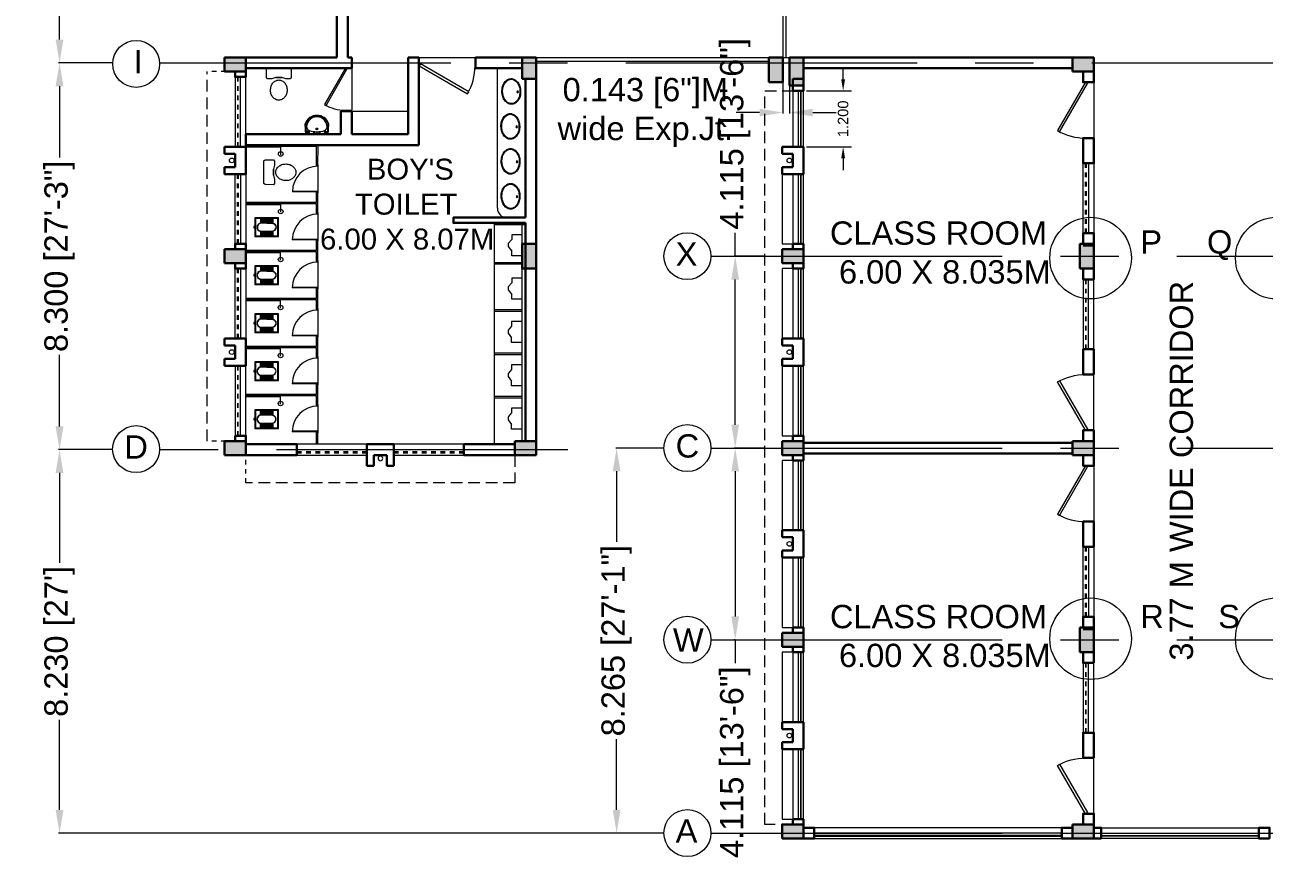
# Model space of a CAD drawing. Header units: millimetres. Extents: x 1898 to 3725, y 783 to 1532.
# Drawn here: x 3289.05 to 3315.64, y 1002.7 to 1020.56 of the extents above; entities that cross this region are included whole.
import ezdxf

# ---------------------------------------------------------------- set-up
doc = ezdxf.new("R2010")
doc.units = ezdxf.units.MM
for name, pattern in [('CENTER', [2, 1.25, -0.25, 0.25, -0.25]), ('CENTER2', [1.125, 0.75, -0.125, 0.125, -0.125]), ('DASHED', [0.75, 0.5, -0.25]), ('DASHED2', [0.375, 0.25, -0.125])]:
    doc.linetypes.add(name, pattern=pattern)
doc.layers.get('0').update_dxf_attribs({"lineweight": 20})
doc.layers.get('Defpoints').update_dxf_attribs({"lineweight": 15})
for name, color, linetype, lineweight in [('CLL LEV.', 15, 'Continuous', 18), ('COL HATCH', 253, 'Continuous', 13), ('Column', 251, 'Continuous', 30), ('CUBICAL TOILET', 5, 'Continuous', 15), ('DIM', 6, 'Continuous', 18), ('Door', 54, 'Continuous', 18), ('expension joint', 248, 'Continuous', 18), ('Fixture', 44, 'Continuous', 13), ('Furniture', 13, 'Continuous', 13), ('GRID', 134, 'CENTER', 18), ('GRID TEXT', 134, 'Continuous', 15), ('PROJ.', 30, 'DASHED2', 15), ('Railing', 23, 'Continuous', 13), ('TEXT', 7, 'Continuous', 15), ('Ventilator', 4, 'DASHED', 18), ('Wall', 7, 'Continuous', 30), ('Window', 150, 'Continuous', 15), ('Window-Wall', 7, 'Continuous', 18)]:
    doc.layers.add(name, color=color, linetype=linetype, lineweight=lineweight)
doc.styles.add('DIM', font='arial.ttf', dxfattribs={"height": 0.5})
doc.styles.add('L120', font='arial.ttf', dxfattribs={"height": 0.6})
doc.styles.add('Tabrej', font='arial.ttf')
doc.dimstyles.new('DIM', dxfattribs={"dimtxt": 0.5, "dimasz": 0.5, "dimexe": 0.02, "dimexo": 0, "dimgap": 0.1, "dimtad": 0, "dimdec": 3, "dimzin": 0, "dimdsep": 46, "dimtxsty": 'DIM', "dimcen": 0, "dimclrd": 251, "dimclre": 256, "dimclrt": 7, "dimadec": 0, "dimazin": 0, "dimtfac": 1, "dimtdec": 3, "dimtofl": 0, "dimtmove": 0, "dimatfit": 3, "dimfxl": 0, "dimtolj": 1, "dimtzin": 0, "dimlwd": -1, "dimlwe": -1, "dimarcsym": 0})
doc.dimstyles.new('DIMEN', dxfattribs={"dimtxt": 0.3, "dimasz": 0.25, "dimexe": 0.18, "dimexo": 0.0625, "dimgap": 0.09, "dimtad": 0, "dimdec": 3, "dimzin": 0, "dimdsep": 46, "dimtxsty": 'Tabrej', "dimcen": 0, "dimclrd": 256, "dimclre": 256, "dimclrt": 7, "dimadec": 0, "dimazin": 0, "dimtfac": 1, "dimtdec": 3, "dimtofl": 0, "dimtmove": 0, "dimatfit": 1, "dimfxl": 0, "dimtolj": 1, "dimtzin": 0, "dimlwd": -1, "dimlwe": -1, "dimarcsym": 0})

# ---------------------------------------------------------------- blocks, each defined once
blk = doc.blocks.new('VENTILATOR')
at = {"layer": 'Ventilator', "ltscale": 0.02}
for p, q in [((-0.18, -1.5), (-0.18, 0)), ((-0.165, 0), (-0.165, -1.5))]:
    blk.add_line(p, q, dxfattribs=at)
at = {"layer": 'Window-Wall'}
for p, q in [((-0.23, 0), (0, 0)), ((-0.23, -1.5), (-0.23, 0)), ((-0.115, 0), (-0.115, -1.5)), ((0, 0), (0, -1.5)), ((-0.23, -1.5), (0, -1.5))]:
    blk.add_line(p, q, dxfattribs=at)
blk = doc.blocks.new('C3')
at = {"layer": 'COL HATCH'}
h = blk.add_hatch(color=256, dxfattribs=at)
h.dxf.hatch_style = 1
h.paths.add_polyline_path([(0.3, 0), (0, 0), (0, -0.53), (0.3, -0.53)])
at = {"layer": 'Column'}
for p, q in [((0, 0), (0, -0.53)), ((0.3, 0), (0, 0)), ((0.3, -0.53), (0.3, 0)), ((0, -0.53), (0.3, -0.53))]:
    blk.add_line(p, q, dxfattribs=at)
blk = doc.blocks.new('CU')
at = {"layer": 'COL HATCH', "linetype": 'CENTER2'}
h = blk.add_hatch(color=256, dxfattribs=at)
h.dxf.hatch_style = 1
h.paths.add_polyline_path([(0, 0.035), (0, -0.265), (0.46, -0.265), (0.46, 0.035)])
at = {"layer": 'Column', "linetype": 'CENTER2'}
blk.add_lwpolyline([(0, 0.035), (0, -0.265), (0.46, -0.265), (0.46, 0.035), (0, 0.035)], dxfattribs=at)
blk = doc.blocks.new('SHAFT')
at = {"layer": 'Fixture'}
blk.add_circle((0.327, -0.302), 0.05, dxfattribs=at)
at = {"layer": 'Wall'}
for p, q in [((0.035, 0), (0.62, 0)), ((0.035, 0), (0.035, -0.46)), ((0.185, -0.46), (0.185, -0.23)), ((0.185, -0.23), (0.47, -0.23)), ((0.47, -0.46), (0.47, -0.23)), ((0.62, 0), (0.62, -0.46)), ((0.035, -0.46), (0.185, -0.46)), ((0.62, -0.46), (0.47, -0.46))]:
    blk.add_line(p, q, dxfattribs=at)
blk = doc.blocks.new('WINDOW 1')
at = {"layer": 'CLL LEV.'}
for p, q in [((-0.23, 0), (-0.46, 0)), ((-0.46, 0), (-0.46, -1.5)), ((-0.46, -1.5), (-0.23, -1.5))]:
    blk.add_line(p, q, dxfattribs=at)
at = {"layer": 'Window'}
for p, q in [((-0.065, 0), (-0.065, -1.5)), ((-0.05, -1.5), (-0.05, 0))]:
    blk.add_line(p, q, dxfattribs=at)
at = {"layer": 'Window-Wall'}
for p, q in [((0, 0), (-0.23, 0)), ((-0.23, 0), (-0.23, -1.5)), ((-0.115, 0), (-0.115, -1.5)), ((0, -1.5), (0, 0)), ((-0.23, -1.5), (0, -1.5))]:
    blk.add_line(p, q, dxfattribs=at)
blk = doc.blocks.new('*U18')
for p, q in [((0, 0), (0, 6)), ((40, 0), (40, 6))]:
    blk.add_line(p, q)
blk.add_lwpolyline([(0, 0), (34.64, -20), (35.52, -18.48), (0.88, 1.52)], close=True)
blk.add_arc((0, 0), 40, 330, 360)
blk = doc.blocks.new('Door')
at = {"layer": 'Door'}
blk.add_line((0, 0.18), (1.199, 0.18), dxfattribs=at)
at = {"layer": 'Door', "xscale": 0.0299845412869386, "yscale": 0.0299845412869386, "zscale": 0.0299845412869386}
blk.add_blockref('*U18', (0, 0), dxfattribs=at)
blk = doc.blocks.new('Urinal 1')
for p, q in [((0, 9), (9, 9)), ((0, 9), (0, -9)), ((9, 9), (9, 5)), ((12, 1), (9, 5)), ((12, -1.5), (12, 1)), ((0, -9), (9, -9)), ((9, -5), (12, -1.5)), ((9, -9), (9, -5))]:
    blk.add_line(p, q)
blk = doc.blocks.new('RH 1200')
for p, q in [((21, 0), (21, 43.3)), ((21.7, 0), (21.7, 43.3)), ((-21.7, 0), (21.7, 0)), ((21.7, 0), (21, 0))]:
    blk.add_line(p, q)
at = {"extrusion": (0, 0, -1)}
blk.add_ellipse((21.7, 0), major_axis=(-30.6, 30.6), ratio=1, start_param=5.497787, end_param=7.068583, dxfattribs=at)
blk = doc.blocks.new('GHH')
at = {"layer": 'Door', "ltscale": 20}
blk.add_line((3289.697, -299.103), (3289.697, -299.853), dxfattribs=at)
at = {"layer": 'Door', "ltscale": 20, "xscale": 0.015874999996413, "yscale": 0.015874999996413, "zscale": 0.015874999996413, "rotation": 270}
blk.add_blockref('RH 1200', (3289.697, -299.479), dxfattribs=at)
blk = doc.blocks.new('RSA CL6')
for p, q in [((5.5, 3.5), (5.5, 7.3)), ((5.9, 3.5), (5.9, 7.3)), ((6.3, 3.5), (6.3, 7.3)), ((6.7, 3.4), (6.7, 7.3)), ((7.1, 3.4), (7.1, 7.3)), ((7.5, 3.4), (7.5, 7.3)), ((7.9, 3.4), (7.9, 7.3)), ((8.3, 3.4), (8.3, 7.3)), ((8.7, 3.4), (8.7, 7.3)), ((9.1, 3.4), (9.1, 7.3)), ((9.4, 3.4), (9.4, 7.3)), ((9.8, 3.4), (9.8, 7.3)), ((10.2, 3.4), (10.2, 7.3)), ((10.6, 3.4), (10.6, 7.3)), ((11, 3.3), (11, 7.3)), ((11.4, 3.3), (11.4, 7.3)), ((11.8, 3.3), (11.8, 7.3)), ((12.2, 3.3), (12.2, 7.3)), ((12.6, 3.3), (12.6, 7.3)), ((13, 3.3), (13, 7.3)), ((13.4, 3.3), (13.4, 7.3)), ((13.8, 3.3), (13.8, 7.3)), ((14.2, 3.3), (14.2, 7.3)), ((14.6, 3.3), (14.6, 7.3)), ((15, 3.2), (15, 7.3)), ((15.4, 3.2), (15.4, 7.3)), ((15.7, 3.2), (15.7, 7.3)), ((16.1, 3.2), (16.1, 7.3)), ((16.1, 7.3), (16.1, 3.2)), ((5.5, -7.3), (5.5, -3.5)), ((5.9, -7.3), (5.9, -3.5)), ((6.3, -7.3), (6.3, -3.4)), ((6.7, -7.3), (6.7, -3.4)), ((7.1, -7.3), (7.1, -3.4)), ((7.5, -7.3), (7.5, -3.4)), ((7.9, -7.3), (7.9, -3.4)), ((8.3, -7.3), (8.3, -3.4)), ((8.7, -7.3), (8.7, -3.4)), ((9.1, -7.3), (9.1, -3.4)), ((9.4, -7.3), (9.4, -3.4)), ((9.8, -7.3), (9.8, -3.3)), ((10.2, -7.3), (10.2, -3.3)), ((10.6, -7.3), (10.6, -3.3)), ((11, -7.3), (11, -3.3)), ((11.4, -7.3), (11.4, -3.3)), ((11.8, -7.3), (11.8, -3.3)), ((12.2, -7.3), (12.2, -3.3)), ((12.6, -7.3), (12.6, -3.3)), ((13, -7.3), (13, -3.3)), ((13.4, -7.3), (13.4, -3.2)), ((13.8, -7.3), (13.8, -3.2)), ((14.2, -7.3), (14.2, -3.2)), ((14.6, -7.3), (14.6, -3.2)), ((15, -7.3), (15, -3.2)), ((15.4, -7.3), (15.4, -3.2)), ((15.7, -7.3), (15.7, -3.2)), ((16.1, -3.2), (16.1, -7.3)), ((16.1, -7.3), (16.1, -3.2))]:
    blk.add_line(p, q)
blk.add_lwpolyline([(0.8, -0.6), (0, -0.6), (0, 0.6), (0.8, 0.6)])
for points in [[(0.8, 7.9), (20.9, 7.9), (20.9, -7.9), (0.8, -7.9)], [(1.4, 7.3), (20.3, 7.3), (20.3, -7.3), (1.4, -7.3)]]:
    blk.add_lwpolyline(points, close=True)
for points in [[(5.5, 3.5), (16.1, 3.2, -0.899983), (16.1, -3.2), (5.5, -3.5, -0.799392)], [(5.5, 3.3), (16.1, 3, -0.897689), (16.1, -3), (5.6, -3.3, -0.793494), (5.5, 3.3)]]:
    blk.add_lwpolyline(points, format="xyb", close=True)
blk = doc.blocks.new('ENGLISH SHEET')
at = {"layer": 'Fixture'}
for p, q in [((4663.798, 251.204), (4663.773, 251.179)), ((4663.773, 251.179), (4663.773, 250.696)), ((4663.976, 251.204), (4663.798, 251.204)), ((4664.002, 251.179), (4663.976, 251.204)), ((4663.976, 251.001), (4664.002, 251.09)), ((4664.002, 251.09), (4664.002, 251.179)), ((4663.976, 250.874), (4663.976, 251.001)), ((4663.976, 251.001), (4663.976, 250.874)), ((4664.002, 250.785), (4663.976, 250.874)), ((4664.002, 250.696), (4664.002, 250.785)), ((4663.773, 250.696), (4663.798, 250.67)), ((4663.798, 250.67), (4663.976, 250.67)), ((4663.976, 250.67), (4664.002, 250.696))]:
    blk.add_line(p, q, dxfattribs=at)
blk.add_lwpolyline([(4664.459, 250.937, 0.117036), (4664.443, 251.003, 0.104338), (4664.396, 251.063, 0.09029), (4664.321, 251.105, 0.09898), (4664.243, 251.115, 0.08237), (4664.159, 251.101, 0.09029), (4664.09, 251.063, 0.104338), (4664.043, 251.003, 0.117036), (4664.027, 250.937, 0.117036), (4664.043, 250.871, 0.104338), (4664.09, 250.811, 0.09029), (4664.159, 250.773, 0.08237), (4664.243, 250.759, 0.08237), (4664.327, 250.773, 0.09029), (4664.396, 250.811, 0.104338), (4664.443, 250.871, 0.117036)], format="xyb", close=True, dxfattribs=at)
blk = doc.blocks.new('RSA BASIN 2')
for points in [[(10.7, -8.1, 0.12976), (10, -5.2, 0.106426), (7.6, -2.5, 0.084431), (4.3, -0.7, 0.073534), (0, 0, 0.073534), (-4.3, -0.5, 0.084431), (-7.7, -2.2, 0.106426), (-10.2, -4.8, 0.12976), (-11, -7.7, 0.12976), (-10.3, -10.6, 0.106426), (-7.9, -13.3, 0.084431), (-4.6, -15.1, 0.073534), (-0.3, -15.8, 0.073534), (4, -15.3, 0.084431), (7.4, -13.6, 0.106426), (9.9, -11, 0.12976)], [(10.1, -7.9, 0.119977), (9.4, -5.5, 0.106426), (7.3, -2.9, 0.084431), (4.1, -1.3, 0.073534), (0, -0.6, 0.073534), (-4.1, -1.1, 0.084431), (-7.4, -2.6, 0.106426), (-9.7, -5.1, 0.12976), (-10.4, -7.7, 0.009633), (-10.4, -7.9, 0.119977), (-9.8, -10.3, 0.106426), (-7.6, -12.9, 0.084431), (-4.4, -14.5, 0.073534), (-0.3, -15.2, 0.073534), (3.8, -14.7, 0.084431), (7.1, -13.2, 0.106426), (9.3, -10.7, 0.12976), (10.1, -8.1, 0.009633)]]:
    blk.add_lwpolyline(points, format="xyb", close=True)
for radius in [0.7, 0.479]:
    blk.add_circle((-0.5, -2.5), radius)
blk = doc.blocks.new('RSA BASIN 9')
for points in [[(-0.1, -16.2, 0.340881), (10, -9, 0.074195), (10.1, -8.9), (9.5, 0), (-9.5, 0), (-10, -8.8, 0.082611), (-10, -9.2, 0.330812), (-0.1, -16.2)], [(0, -15, 0.391482), (8.9, -6.7, 0.252869), (6.5, -3.5, 0.087242), (0, -2.5, 0.079484), (-6.5, -3.5, 0.2542), (-8.8, -6.7, 0.39026), (0, -15)], [(-8.6, -2, -0.907437), (-8.4, -1.8), (-7.5, -2.6, -0.907437), (-7.6, -2.7)], [(-8.2, -1.6, -0.907437), (-8.1, -1.5), (-7.1, -2.3, -0.907437), (-7.3, -2.4)], [(-7.8, -1.3, -0.907437), (-7.7, -1.2), (-6.8, -1.9, -0.907437), (-6.9, -2.1)], [(7.8, -1.3, 0.907437), (7.7, -1.2), (6.8, -1.9, 0.907437), (6.9, -2.1)], [(8.2, -1.6, 0.907437), (8.1, -1.5), (7.1, -2.3, 0.907437), (7.3, -2.4)], [(8.6, -2, 0.907437), (8.4, -1.8), (7.5, -2.6, 0.907437), (7.6, -2.7)]]:
    blk.add_lwpolyline(points, format="xyb", close=True)
for points in [[(-5.9, -3.3), (-6.2, -3, -0.183787), (-6.2, -2.7, 0.126662), (-6.2, -2.4), (-6.6, -1.4, 0.35453), (-7.1, -1), (-8.7, -1, 0.414214), (-9.1, -1.4), (-9.6, -9.1, 0.329849), (-0.1, -15.8, 0.338736), (9.6, -8.9, 0.075632), (9.7, -8.8), (9.1, -1.4, 0.414214), (8.7, -1), (7.1, -1, 0.35453), (6.6, -1.4), (6.2, -2.4, 0.126662), (6.2, -2.7, -0.183787), (6.2, -3), (5.9, -3.3)], [(-6.2, -3.4), (-6.2, -3.3, 0.220542), (-6.5, -3.1), (-8.7, -2.8, -0.361119), (-9.2, -2.3)], [(6.2, -3.4), (6.2, -3.3, -0.220542), (6.5, -3.1), (8.7, -2.8, 0.358803), (9.2, -2.3, 0.358803)]]:
    blk.add_lwpolyline(points, format="xyb")
for centre, radius in [((-2.3, -1.6), 0.399), ((0, -4.8), 0.771), ((0, -4.8), 0.602), ((0, -1.2), 0.399), ((2.3, -1.5), 0.399)]:
    blk.add_circle(centre, radius)
blk = doc.blocks.new('*D462')
at = {"layer": 'Defpoints', "color": 0, "lineweight": 15, "transparency": 16777216}
for p in [(-33.644, 20.437), (-33.501, 20.243), (-33.501, 19.663)]:
    blk.add_point(p, dxfattribs=at)
at = {"layer": 'DIM', "transparency": 16777216}
for p, q in [((-33.644, 20.437), (-33.644, 19.643)), ((-33.501, 20.243), (-33.501, 19.643))]:
    blk.add_line(p, q, dxfattribs=at)
at = {"layer": 'DIM', "color": 1, "transparency": 16777216}
for p, q in [((-34.144, 19.663), (-34.644, 19.663)), ((-33.001, 19.663), (-32.501, 19.663))]:
    blk.add_line(p, q, dxfattribs=at)
at = {"layer": 'DIM', "color": 1, "lineweight": 15, "transparency": 16777216}
for points in [[(-34.144, 19.746), (-34.144, 19.58), (-33.644, 19.663)], [(-33.001, 19.746), (-33.001, 19.58), (-33.501, 19.663)]]:
    blk.add_solid(points, dxfattribs=at)
at = {"layer": 'DIM', "color": 7, "transparency": 16777216, "insert": (-36.595, 19.663), "char_height": 0.5, "attachment_point": 5, "style": 'DIM'}
blk.add_mtext('\\A1;0.143 [6"]M \\Pwide Exp.Jt.', dxfattribs=at)
blk = doc.blocks.new('*D463')
at = {"layer": 'Defpoints', "color": 0, "lineweight": 15, "transparency": 16777216}
for p in [(-33.201, 20.128), (-32.351, 20.128), (-33.201, 18.928)]:
    blk.add_point(p, dxfattribs=at)
at = {"layer": 'DIM', "transparency": 16777216}
for p, q in [((-32.351, 20.378), (-32.351, 20.628)), ((-33.139, 20.128), (-32.171, 20.128)), ((-33.139, 18.928), (-32.171, 18.928)), ((-32.351, 18.678), (-32.351, 18.428))]:
    blk.add_line(p, q, dxfattribs=at)
at = {"layer": 'DIM', "lineweight": 15, "transparency": 16777216}
for points in [[(-32.392, 20.378), (-32.309, 20.378), (-32.351, 20.128)], [(-32.392, 18.678), (-32.309, 18.678), (-32.351, 18.928)]]:
    blk.add_solid(points, dxfattribs=at)
at = {"layer": 'DIM', "color": 7, "transparency": 16777216, "insert": (-32.351, 19.528), "char_height": 0.3, "attachment_point": 5, "rotation": 90, "style": 'Tabrej'}
blk.add_mtext('\\A1;{\\H0.75x;1.200}', dxfattribs=at)
blk = doc.blocks.new('C2')
at = {"layer": 'COL HATCH'}
h = blk.add_hatch(color=256, dxfattribs=at)
h.dxf.hatch_style = 1
h.paths.add_polyline_path([(0.3, 0), (0, 0), (0, -0.6), (0.3, -0.6)])
at = {"layer": 'Column'}
for p, q in [((0, 0), (0, -0.6)), ((0.3, 0), (0, 0)), ((0.3, -0.6), (0.3, 0)), ((0, -0.6), (0.3, -0.6))]:
    blk.add_line(p, q, dxfattribs=at)
blk = doc.blocks.new('*D158')
at = {"layer": 'Defpoints', "color": 0, "lineweight": 15, "transparency": 16777216}
for p in [(3304.287, 1015.597), (3304.922, 1015.597), (3304.922, 1011.482)]:
    blk.add_point(p, dxfattribs=at)
at = {"layer": 'DIM', "color": 251, "transparency": 16777216}
for p, q in [((3304.287, 1015.597), (3304.287, 1016.097)), ((3304.287, 1011.982), (3304.287, 1015.097))]:
    blk.add_line(p, q, dxfattribs=at)
at = {"layer": 'DIM', "transparency": 16777216}
for p, q in [((3304.922, 1015.597), (3304.267, 1015.597)), ((3304.922, 1011.482), (3304.267, 1011.482))]:
    blk.add_line(p, q, dxfattribs=at)
at = {"layer": 'DIM', "color": 251, "lineweight": 15, "transparency": 16777216}
for points in [[(3304.204, 1015.097), (3304.37, 1015.097), (3304.287, 1015.597)], [(3304.204, 1011.982), (3304.37, 1011.982), (3304.287, 1011.482)]]:
    blk.add_solid(points, dxfattribs=at)
at = {"layer": 'DIM', "color": 7, "transparency": 16777216, "insert": (3304.287, 1018.224), "char_height": 0.5, "attachment_point": 5, "rotation": 90, "style": 'DIM'}
blk.add_mtext('\\A1;4.115 [13\'-6"]', dxfattribs=at)
blk = doc.blocks.new('*D159')
at = {"layer": 'Defpoints', "color": 0, "lineweight": 15, "transparency": 16777216}
for p in [(3304.287, 1011.482), (3304.287, 1007.367), (3304.287, 1007.367)]:
    blk.add_point(p, dxfattribs=at)
at = {"layer": 'DIM', "transparency": 16777216}
for p, q in [((3304.287, 1011.482), (3304.267, 1011.482)), ((3304.287, 1007.367), (3304.267, 1007.367))]:
    blk.add_line(p, q, dxfattribs=at)
at = {"layer": 'DIM', "color": 251, "transparency": 16777216}
for p, q in [((3304.287, 1010.982), (3304.287, 1007.867)), ((3304.287, 1007.367), (3304.287, 1006.867))]:
    blk.add_line(p, q, dxfattribs=at)
at = {"layer": 'DIM', "color": 251, "lineweight": 15, "transparency": 16777216}
for points in [[(3304.204, 1010.982), (3304.37, 1010.982), (3304.287, 1011.482)], [(3304.204, 1007.867), (3304.37, 1007.867), (3304.287, 1007.367)]]:
    blk.add_solid(points, dxfattribs=at)
at = {"layer": 'DIM', "color": 7, "transparency": 16777216, "insert": (3304.287, 1004.739), "char_height": 0.5, "attachment_point": 5, "rotation": 90, "style": 'DIM'}
blk.add_mtext('\\A1;4.115 [13\'-6"]', dxfattribs=at)
blk = doc.blocks.new('*D164')
at = {"layer": 'Defpoints', "color": 0, "lineweight": 15, "transparency": 16777216}
for p in [(3301.743, 1011.482), (3302.758, 1011.482), (3302.758, 1003.217)]:
    blk.add_point(p, dxfattribs=at)
at = {"layer": 'DIM', "transparency": 16777216}
for p, q in [((3302.758, 1011.482), (3301.723, 1011.482)), ((3302.758, 1003.217), (3301.723, 1003.217))]:
    blk.add_line(p, q, dxfattribs=at)
at = {"layer": 'DIM', "color": 251, "transparency": 16777216}
for p, q in [((3301.743, 1010.982), (3301.743, 1009.467)), ((3301.743, 1003.717), (3301.743, 1005.231))]:
    blk.add_line(p, q, dxfattribs=at)
at = {"layer": 'DIM', "color": 251, "lineweight": 15, "transparency": 16777216}
for points in [[(3301.66, 1010.982), (3301.827, 1010.982), (3301.743, 1011.482)], [(3301.66, 1003.717), (3301.827, 1003.717), (3301.743, 1003.217)]]:
    blk.add_solid(points, dxfattribs=at)
at = {"layer": 'DIM', "color": 7, "transparency": 16777216, "insert": (3301.743, 1007.349), "char_height": 0.5, "attachment_point": 5, "rotation": 90, "style": 'DIM'}
blk.add_mtext('\\A1;8.265 [27\'-1"]', dxfattribs=at)
blk = doc.blocks.new('*D165')
at = {"layer": 'Defpoints', "color": 0, "lineweight": 15, "transparency": 16777216}
for p in [(3289.791, 1011.447), (3290.931, 1011.447), (3302.758, 1003.217)]:
    blk.add_point(p, dxfattribs=at)
at = {"layer": 'DIM', "transparency": 16777216}
for p, q in [((3290.931, 1011.447), (3289.771, 1011.447)), ((3302.758, 1003.217), (3289.771, 1003.217))]:
    blk.add_line(p, q, dxfattribs=at)
at = {"layer": 'DIM', "color": 251, "transparency": 16777216}
for p, q in [((3289.791, 1010.947), (3289.791, 1009.015)), ((3289.791, 1003.717), (3289.791, 1005.648))]:
    blk.add_line(p, q, dxfattribs=at)
at = {"layer": 'DIM', "color": 251, "lineweight": 15, "transparency": 16777216}
for points in [[(3289.707, 1010.947), (3289.874, 1010.947), (3289.791, 1011.447)], [(3289.707, 1003.717), (3289.874, 1003.717), (3289.791, 1003.217)]]:
    blk.add_solid(points, dxfattribs=at)
at = {"layer": 'DIM', "color": 7, "transparency": 16777216, "insert": (3289.791, 1007.332), "char_height": 0.5, "attachment_point": 5, "rotation": 90, "style": 'DIM'}
blk.add_mtext("\\A1;8.230 [27']", dxfattribs=at)
blk = doc.blocks.new('*D166')
at = {"layer": 'Defpoints', "color": 0, "lineweight": 15, "transparency": 16777216}
for p in [(3289.791, 1019.747), (3290.931, 1019.747), (3290.931, 1011.447)]:
    blk.add_point(p, dxfattribs=at)
at = {"layer": 'DIM', "transparency": 16777216}
for p, q in [((3290.931, 1019.747), (3289.771, 1019.747)), ((3290.931, 1011.447), (3289.771, 1011.447))]:
    blk.add_line(p, q, dxfattribs=at)
at = {"layer": 'DIM', "color": 251, "transparency": 16777216}
for p, q in [((3289.791, 1019.247), (3289.791, 1017.715)), ((3289.791, 1011.947), (3289.791, 1013.479))]:
    blk.add_line(p, q, dxfattribs=at)
at = {"layer": 'DIM', "color": 251, "lineweight": 15, "transparency": 16777216}
for points in [[(3289.707, 1019.247), (3289.874, 1019.247), (3289.791, 1019.747)], [(3289.707, 1011.947), (3289.874, 1011.947), (3289.791, 1011.447)]]:
    blk.add_solid(points, dxfattribs=at)
at = {"layer": 'DIM', "color": 7, "transparency": 16777216, "insert": (3289.791, 1015.597), "char_height": 0.5, "attachment_point": 5, "rotation": 90, "style": 'DIM'}
blk.add_mtext('\\A1;8.300 [27\'-3"]', dxfattribs=at)
blk = doc.blocks.new('*D167')
at = {"layer": 'Defpoints', "color": 0, "lineweight": 15, "transparency": 16777216}
for p in [(3289.791, 1023.327), (3290.931, 1023.327), (3290.931, 1019.747)]:
    blk.add_point(p, dxfattribs=at)
at = {"layer": 'DIM', "color": 251, "transparency": 16777216}
for p, q in [((3289.791, 1023.327), (3289.791, 1023.827)), ((3289.791, 1020.247), (3289.791, 1022.827))]:
    blk.add_line(p, q, dxfattribs=at)
at = {"layer": 'DIM', "transparency": 16777216}
for p, q in [((3290.931, 1023.327), (3289.771, 1023.327)), ((3290.931, 1019.747), (3289.771, 1019.747))]:
    blk.add_line(p, q, dxfattribs=at)
at = {"layer": 'DIM', "color": 251, "lineweight": 15, "transparency": 16777216}
for points in [[(3289.707, 1022.827), (3289.874, 1022.827), (3289.791, 1023.327)], [(3289.707, 1020.247), (3289.874, 1020.247), (3289.791, 1019.747)]]:
    blk.add_solid(points, dxfattribs=at)
at = {"layer": 'DIM', "color": 7, "transparency": 16777216, "insert": (3289.791, 1025.944), "char_height": 0.5, "attachment_point": 5, "rotation": 90, "style": 'DIM'}
blk.add_mtext('\\A1;3.580 [11\'-9"]', dxfattribs=at)
blk = doc.blocks.new('GROUND FLOOR')
at = {"layer": 'CUBICAL TOILET'}
for p, q in [((-43.6473, 18.9364), (-45.1648, 18.9374)), ((-43.6476, 18.5218), (-43.6473, 18.9364)), ((-43.6176, 18.5218), (-43.6173, 18.9664)), ((-43.6176, 18.5218), (-43.6476, 18.5218)), ((-43.6481, 17.7314), (-43.6479, 17.9521)), ((-43.6479, 17.9521), (-43.6179, 17.9521)), ((-43.6181, 17.7314), (-43.6179, 17.9521)), ((-43.6481, 17.7314), (-45.1681, 17.7324)), ((-43.6481, 17.7014), (-45.1681, 17.7024)), ((-43.6482, 17.4918), (-43.6481, 17.7014)), ((-43.6182, 17.4918), (-43.6181, 17.7314)), ((-43.6182, 17.4918), (-43.6482, 17.4918)), ((-43.6487, 16.7014), (-43.6486, 16.9221)), ((-43.6486, 16.9221), (-43.6186, 16.9221)), ((-43.6187, 16.7014), (-43.6186, 16.9221)), ((-43.6487, 16.7014), (-45.165, 16.7024)), ((-43.6488, 16.6714), (-45.165, 16.6724)), ((-43.6489, 16.4618), (-43.6488, 16.6714)), ((-43.6189, 16.4618), (-43.6187, 16.7014)), ((-43.6189, 16.4618), (-43.6489, 16.4618)), ((-43.6494, 15.6714), (-43.6493, 15.8921)), ((-43.6493, 15.8921), (-43.6193, 15.8921)), ((-43.6194, 15.6714), (-43.6193, 15.8921)), ((-43.6494, 15.6714), (-45.1694, 15.6724)), ((-43.6494, 15.6414), (-45.1694, 15.6424)), ((-43.6496, 15.4318), (-43.6494, 15.6414)), ((-43.6196, 15.4318), (-43.6496, 15.4318)), ((-43.6196, 15.4318), (-43.6194, 15.6714)), ((-43.6501, 14.6414), (-45.1701, 14.6424)), ((-43.6501, 14.6414), (-43.6499, 14.8621)), ((-43.6499, 14.8621), (-43.6199, 14.8621)), ((-43.6202, 14.4018), (-43.6201, 14.6414)), ((-43.6201, 14.6414), (-43.6199, 14.8621)), ((-43.6501, 14.6114), (-45.1701, 14.6124)), ((-43.6502, 14.4018), (-43.6501, 14.6114)), ((-43.6202, 14.4018), (-43.6502, 14.4018)), ((-43.6507, 13.6114), (-43.6506, 13.8321)), ((-43.6506, 13.8321), (-43.6206, 13.8321)), ((-43.6207, 13.6114), (-43.6206, 13.8321)), ((-43.6508, 13.5814), (-45.1708, 13.5824)), ((-43.6507, 13.6114), (-45.1707, 13.6124)), ((-43.6509, 13.3718), (-43.6508, 13.5814)), ((-43.6209, 13.3718), (-43.6207, 13.6114)), ((-43.6209, 13.3718), (-43.6509, 13.3718)), ((-43.6514, 12.5464), (-43.6513, 12.8021)), ((-43.6513, 12.8021), (-43.6213, 12.8021)), ((-43.6214, 12.5464), (-43.6213, 12.8021))]:
    blk.add_line(p, q, dxfattribs=at)
at = {"layer": 'expension joint'}
for p, q in [((-33.6439, 24.1935), (-33.6439, 20.8435)), ((-33.5814, 24.1935), (-33.5814, 20.8435)), ((-33.6439, 20.8435), (-33.5014, 20.8435))]:
    blk.add_line(p, q, dxfattribs=at)
at = {"layer": 'Fixture'}
for p, q in [((-39.7673, 17.6088), (-39.7673, 20.6135)), ((-39.8336, 12.5436), (-39.8336, 17.2936)), ((-39.8336, 17.2936), (-39.1648, 17.2936)), ((-39.5675, 17.4086), (-39.1648, 17.4086)), ((-39.834, 17.2636), (-39.1636, 17.2636)), ((-39.2336, 14.7736), (-39.2336, 17.2636)), ((-39.8339, 16.4435), (-39.2339, 16.4435)), ((-39.8339, 16.4135), (-39.2339, 16.4135)), ((-39.2336, 12.6136), (-39.2336, 16.3486)), ((-39.834, 15.4336), (-39.234, 15.4336)), ((-39.834, 15.4036), (-39.234, 15.4036)), ((-39.8343, 14.5036), (-39.2343, 14.5036)), ((-39.8343, 14.4736), (-39.2343, 14.4736)), ((-39.8347, 13.5736), (-39.2347, 13.5736)), ((-39.8347, 13.5436), (-39.2347, 13.5436))]:
    blk.add_line(p, q, dxfattribs=at)
at = {"layer": 'Fixture', "ltscale": 0.05}
for p, q in [((-45.1648, 18.925), (-44.4173, 18.9245)), ((-44.4174, 18.7587), (-44.4173, 18.9245)), ((-45.1681, 17.69), (-44.4181, 17.6895)), ((-44.4182, 17.5237), (-44.4181, 17.6895)), ((-45.165, 16.66), (-44.4188, 16.6595)), ((-44.4189, 16.4937), (-44.4188, 16.6595)), ((-45.1694, 15.63), (-44.4194, 15.6295)), ((-44.4195, 15.4637), (-44.4194, 15.6295)), ((-45.1701, 14.6), (-44.4201, 14.5995)), ((-44.4202, 14.4337), (-44.4201, 14.5995)), ((-45.1708, 13.57), (-44.4208, 13.5695)), ((-44.4209, 13.4037), (-44.4208, 13.5695))]:
    blk.add_line(p, q, dxfattribs=at)
for centre in [(-44.4174, 18.7745), (-44.4182, 17.5395), (-44.4189, 16.5095), (-44.4195, 15.4795), (-44.4202, 14.4495), (-44.4209, 13.4195)]:
    blk.add_circle(centre, 0.05, dxfattribs=at)
at = {"layer": 'Fixture'}
blk.add_arc((-39.5673, 17.6086), 0.2, 179.96287, 269.96287, dxfattribs=at)
at = {"layer": 'Furniture'}
blk.add_line((-42.8948, 19.6933), (-41.6809, 19.6933), dxfattribs=at)
at = {"layer": 'PROJ.'}
for p, q in [((-45.9948, 12.6135), (-45.9948, 20.5435)), ((-34.0314, 4.3835), (-34.0314, 20.1285)), ((-34.0314, 20.1285), (-33.4314, 20.1285)), ((-39.3948, 12.3135), (-39.3948, 11.7135)), ((-39.3948, 11.7135), (-45.1648, 11.7135)), ((-33.4314, 4.3835), (-34.0314, 4.3835))]:
    blk.add_line(p, q, dxfattribs=at)
at = {"layer": 'PROJ.', "ltscale": 0.05}
for p, q in [((-45.3948, 20.5435), (-45.9948, 20.5435)), ((-45.3948, 12.6135), (-45.9948, 12.6135)), ((-45.1648, 11.7135), (-45.1648, 12.3135))]:
    blk.add_line(p, q, dxfattribs=at)
at = {"layer": 'Railing'}
for p, q in [((-38.9348, 20.8435), (-33.9439, 20.8435)), ((-38.9348, 20.7635), (-33.9439, 20.7635))]:
    blk.add_line(p, q, dxfattribs=at)
at = {"layer": 'Wall'}
for p, q in [((-43.2106, 24.4234), (-43.2106, 20.8435)), ((-42.9806, 24.1934), (-42.9806, 20.8435)), ((-45.1648, 20.8435), (-43.2106, 20.8435)), ((-42.9806, 20.8435), (-42.8948, 20.8435)), ((-42.8948, 20.8435), (-42.8948, 20.6135)), ((-41.6809, 20.8435), (-41.6809, 20.6135)), ((-41.6809, 20.8435), (-41.4509, 20.8435)), ((-41.4509, 20.8435), (-41.4509, 18.9664)), ((-39.2348, 20.8435), (-40.241, 20.8435)), ((-40.241, 20.8435), (-40.241, 20.6135)), ((-39.2348, 20.6135), (-39.2348, 20.8435)), ((-27.4314, 20.8435), (-33.2014, 20.8435)), ((-45.1648, 20.6135), (-42.8948, 20.6135)), ((-41.6809, 20.6135), (-41.6809, 19.1964)), ((-40.241, 20.6135), (-39.2348, 20.6135)), ((-27.4314, 20.6135), (-33.2014, 20.6135)), ((-39.1648, 20.3835), (-39.1648, 17.4086)), ((-38.9348, 20.3835), (-38.9348, 12.6135)), ((-43.1248, 19.6933), (-43.1248, 19.1964)), ((-42.8948, 19.6933), (-43.1248, 19.6933)), ((-42.8948, 19.6933), (-42.8948, 19.1964)), ((-43.1248, 19.1964), (-45.1648, 19.1964)), ((-45.1648, 18.9664), (-45.1648, 19.1964)), ((-42.8948, 19.1964), (-41.6809, 19.1964)), ((-45.1648, 18.9664), (-41.4509, 18.9664)), ((-45.3948, 18.3435), (-45.1648, 18.3435)), ((-39.1648, 17.2936), (-39.1648, 12.6135)), ((-26.9714, 16.8085), (-27.2014, 16.8085)), ((-33.2014, 12.5785), (-27.4314, 12.5785)), ((-33.2014, 12.3485), (-27.4314, 12.3485)), ((-26.9714, 8.5785), (-27.2014, 8.5785))]:
    blk.add_line(p, q, dxfattribs=at)
at = {"layer": 'Wall', "linetype": 'CENTER2'}
for p, q in [((-43.4873, 20.8435), (-43.2573, 20.8435)), ((-42.8948, 20.8435), (-42.8948, 20.6135))]:
    blk.add_line(p, q, dxfattribs=at)
at = {"layer": 'Wall'}
for points in [[(-42.9806, 20.8435), (-42.9806, 21.0735)], [(-26.9714, 20.5435), (-27.2014, 20.5435), (-27.2014, 20.3135), (-26.9714, 20.3135), (-26.9714, 20.5435)], [(-33.4314, 20.3835), (-33.2014, 20.3835), (-33.2014, 20.1285), (-33.4314, 20.1285), (-33.4314, 20.3835)], [(-39.1648, 17.2936), (-40.7113, 17.2936), (-40.7113, 17.4086), (-39.1648, 17.4086)], [(-26.9714, 17.0735), (-27.2014, 17.0735), (-27.2014, 16.8435), (-26.9714, 16.8435), (-26.9714, 17.0735)], [(-45.3948, 16.8435), (-45.1648, 16.8435), (-45.1648, 16.7285), (-45.3948, 16.7285), (-45.3948, 16.8435)], [(-33.4314, 16.8435), (-33.2014, 16.8435), (-33.2014, 16.7285), (-33.4314, 16.7285), (-33.4314, 16.8435)], [(-45.3948, 16.3135), (-45.1648, 16.3135), (-45.1648, 16.4285), (-45.3948, 16.4285), (-45.3948, 16.3135)], [(-33.4314, 16.4285), (-33.2014, 16.4285), (-33.2014, 16.3135), (-33.4314, 16.3135), (-33.4314, 16.4285)], [(-26.9714, 16.0835), (-27.2014, 16.0835), (-27.2014, 16.3135), (-26.9714, 16.3135), (-26.9714, 16.0835)], [(-26.9714, 12.6135), (-27.2014, 12.6135), (-27.2014, 12.8435), (-26.9714, 12.8435), (-26.9714, 12.6135)], [(-45.3948, 12.7285), (-45.1648, 12.7285), (-45.1648, 12.6135), (-45.3948, 12.6135), (-45.3948, 12.7285)], [(-44.0723, 12.5435), (-44.0723, 12.3135), (-45.1648, 12.3135), (-45.1648, 12.5435), (-44.0723, 12.5435)], [(-39.3948, 12.5435), (-39.3948, 12.3135), (-40.4873, 12.3135), (-40.4873, 12.5435), (-39.3948, 12.5435)], [(-33.4314, 12.7285), (-33.2014, 12.7285), (-33.2014, 12.6135), (-33.4314, 12.6135), (-33.4314, 12.7285)], [(-33.4314, 12.7285), (-33.2014, 12.7285), (-33.2014, 12.6135), (-33.4314, 12.6135), (-33.4314, 12.7285)], [(-33.4314, 12.3135), (-33.2014, 12.3135), (-33.2014, 12.1985), (-33.4314, 12.1985), (-33.4314, 12.3135)], [(-26.9714, 12.3135), (-27.2014, 12.3135), (-27.2014, 12.0835), (-26.9714, 12.0835), (-26.9714, 12.3135)], [(-26.9714, 8.8435), (-27.2014, 8.8435), (-27.2014, 8.6135), (-26.9714, 8.6135), (-26.9714, 8.8435)], [(-33.4314, 8.6135), (-33.2014, 8.6135), (-33.2014, 8.4985), (-33.4314, 8.4985), (-33.4314, 8.6135)], [(-33.4314, 8.1985), (-33.2014, 8.1985), (-33.2014, 8.0835), (-33.4314, 8.0835), (-33.4314, 8.1985)], [(-26.9714, 7.8535), (-27.2014, 7.8535), (-27.2014, 8.0835), (-26.9714, 8.0835), (-26.9714, 7.8535)], [(-26.9714, 4.3835), (-27.2014, 4.3835), (-27.2014, 4.6135), (-26.9714, 4.6135), (-26.9714, 4.3835)], [(-33.4314, 4.4985), (-33.2014, 4.4985), (-33.2014, 4.3835), (-33.4314, 4.3835), (-33.4314, 4.4985)], [(-33.4314, 4.4985), (-33.2014, 4.4985), (-33.2014, 4.3835), (-33.4314, 4.3835), (-33.4314, 4.4985)], [(-33.2014, 4.0835), (-32.9714, 4.0835), (-32.9714, 4.3135), (-33.2014, 4.3135), (-33.2014, 4.0835)], [(-27.6614, 4.0835), (-27.4314, 4.0835), (-27.4314, 4.3135), (-27.6614, 4.3135), (-27.6614, 4.0835)], [(-26.8114, 4.0835), (-26.9714, 4.0835), (-26.9714, 4.3135), (-26.8114, 4.3135), (-26.8114, 4.0835)], [(-23.2014, 4.0835), (-23.4314, 4.0835), (-23.4314, 4.3135), (-23.2014, 4.3135), (-23.2014, 4.0835)]]:
    blk.add_lwpolyline(points, dxfattribs=at)
at = {"layer": 'Wall', "lineweight": 18}
blk.add_lwpolyline([(-42.9806, 20.8435), (-42.8948, 20.8435)], dxfattribs=at)
at = {"layer": 'Wall'}
for points in [[(-45.1648, 20.5435), (-45.3948, 20.5435), (-45.3948, 20.4285), (-45.1648, 20.4285)], [(-26.9712, 19.1141), (-27.2014, 19.1141), (-27.2014, 18.5735), (-26.9712, 18.5735)], [(-26.9712, 14.0428), (-27.2014, 14.0428), (-27.2014, 14.5835), (-26.9712, 14.5835)], [(-26.9712, 10.8841), (-27.2014, 10.8841), (-27.2014, 10.3435), (-26.9712, 10.3435)], [(-26.9712, 5.8128), (-27.2014, 5.8128), (-27.2014, 6.3535), (-26.9712, 6.3535)]]:
    blk.add_lwpolyline(points, close=True, dxfattribs=at)
at = {"layer": 'Window'}
for p, q in [((-33.2664, 20.1285), (-33.2664, 18.9285)), ((-33.2514, 18.9285), (-33.2514, 20.1285)), ((-27.6614, 4.1485), (-32.9714, 4.1485)), ((-32.9714, 4.1335), (-27.6614, 4.1335)), ((-26.8114, 4.1485), (-23.4314, 4.1485)), ((-23.4314, 4.1335), (-26.8114, 4.1335))]:
    blk.add_line(p, q, dxfattribs=at)
at = {"layer": 'Window-Wall'}
for p, q in [((-33.2014, 20.1285), (-33.4314, 20.1285)), ((-33.4314, 20.1285), (-33.4314, 18.9285)), ((-33.3164, 20.1285), (-33.3164, 18.9285)), ((-33.2014, 18.9285), (-33.2014, 20.1285)), ((-33.4314, 18.7785), (-33.4314, 18.7685)), ((-27.6614, 4.3135), (-32.9714, 4.3135)), ((-32.9714, 4.3135), (-32.9714, 4.0835)), ((-26.8114, 4.0835), (-26.8114, 4.3135)), ((-26.8114, 4.3135), (-23.4314, 4.3135)), ((-23.4314, 4.3135), (-23.4314, 4.0835)), ((-27.6614, 4.1985), (-32.9714, 4.1985)), ((-32.9714, 4.0835), (-27.6614, 4.0835)), ((-26.8114, 4.1985), (-23.4314, 4.1985)), ((-23.4314, 4.0835), (-26.8114, 4.0835))]:
    blk.add_line(p, q, dxfattribs=at)
at = {"layer": 'Column', "linetype": 'CENTER2', "xscale": -1}
for p in [(-45.1648, 20.8085), (-26.9714, 20.8085), (-45.1648, 16.6935), (-33.2014, 16.6935), (-45.1648, 12.5785), (-38.9348, 12.5785), (-33.2014, 12.5785), (-26.9714, 12.5785), (-33.2014, 8.4635), (-33.2014, 4.3485), (-26.9714, 4.3485)]:
    blk.add_blockref('CU', p, dxfattribs=at)
at = {"layer": 'Column', "linetype": 'CENTER2', "rotation": 270}
blk.add_blockref('CU', (-38.9698, 20.8435), dxfattribs=at)
blk.add_blockref('CU', (-38.9698, 20.8435), dxfattribs=at)
blk.add_blockref('CU', (-38.9698, 20.8435), dxfattribs=at)
blk.add_blockref('CU', (-38.9698, 20.8435), dxfattribs=at)
at = {"layer": 'Column', "color": 5}
for p in [(-33.9439, 20.8435), (-39.2348, 16.8435), (-27.2714, 16.8435), (-27.2714, 8.6135)]:
    blk.add_blockref('C3', p, dxfattribs=at)
at = {"layer": 'Column', "color": 5, "rotation": 180}
blk.add_blockref('C2', (-33.2014, 20.2435), dxfattribs=at)
at = {"layer": 'Door', "xscale": -0.8000000001374484, "yscale": 0.8000000001375156, "zscale": 0.8000000001375136, "rotation": 359.9642723067067}
for p in [(2588.2886, 256.1809), (2588.2879, 255.1509), (2588.2872, 254.1209), (2588.2866, 253.0909), (2588.2859, 252.0609), (2588.2852, 251.0309)]:
    blk.add_blockref('GHH', p, dxfattribs=at)
at = {"layer": 'Fixture', "extrusion": (0, 0, -1), "zscale": -1}
for p, rotation in [((-216.698, 4683.8278), 270.125546201552), ((4707.9896, 279.5384), 180.1255462015781)]:
    blk.add_blockref('ENGLISH SHEET', p, dxfattribs=dict(at, rotation=rotation))
at = {"layer": 'Fixture', "extrusion": (0, 0, -1)}
for name, p, xscale, yscale, zscale, rotation in [('RSA BASIN 2', (39.2699, 20.1197), 0.02539999999498832, 0.02539999999498832, -0.02539999999591329, 90), ('RSA BASIN 2', (39.2901, 19.3699), 0.02539999999498832, 0.02539999999498832, -0.02539999999591329, 90), ('RSA BASIN 2', (39.2847, 18.6196), 0.02539999999498832, 0.02539999999498832, -0.02539999999591329, 90), ('RSA BASIN 2', (39.2852, 17.8699), 0.02539999999498832, 0.02539999999498832, -0.02539999999591329, 90), ('RSA CL6', (44.9934, 17.2023), 0.02539999999589984, 0.02539999999589984, -0.02539999999589774, 180.0371262338589), ('RSA CL6', (44.9941, 16.1723), 0.02539999999589984, 0.02539999999589984, -0.02539999999589774, 180.0371262338589), ('RSA CL6', (44.9948, 15.1423), 0.02539999999589984, 0.02539999999589984, -0.02539999999589774, 180.0371262338589), ('RSA CL6', (44.9954, 14.1123), 0.02539999999589984, 0.02539999999589984, -0.02539999999589774, 180.0371262338589), ('RSA CL6', (44.9961, 13.0823), 0.02539999999589984, 0.02539999999589984, -0.02539999999589774, 180.0371262338589)]:
    blk.add_blockref(name, p, dxfattribs=dict(at, xscale=xscale, yscale=yscale, zscale=zscale, rotation=rotation))
at = {"layer": 'Fixture', "ltscale": 10000, "extrusion": (0, 0, -1), "xscale": -0.0254326166761463, "yscale": 0.02543261667597108, "zscale": -0.0254326166761463, "rotation": 180.0463963773223}
blk.add_blockref('RSA BASIN 9', (43.6415, 19.189), dxfattribs=at)
at = {"layer": 'Fixture', "xscale": 0.02539999999498832, "yscale": 0.02539999999498832, "zscale": 0.02539999999498832, "rotation": 180}
for p in [(-39.2336, 16.8136), (-39.2336, 15.8836), (-39.234, 14.9536), (-39.2343, 14.0236), (-39.2347, 13.0936)]:
    blk.add_blockref('Urinal 1', p, dxfattribs=at)
at = {"layer": 'Wall'}
for name, p in [('Door', (-41.4475, 20.6635)), ('VENTILATOR', (-26.9714, 18.5735)), ('VENTILATOR', (-45.1648, 18.3435)), ('WINDOW 1', (-33.2014, 18.3435)), ('VENTILATOR', (-45.1648, 16.3135)), ('WINDOW 1', (-33.2014, 16.3135)), ('WINDOW 1', (-33.2014, 14.2285)), ('WINDOW 1', (-33.2014, 12.1985)), ('WINDOW 1', (-33.2014, 10.1135)), ('VENTILATOR', (-26.9714, 10.3435)), ('WINDOW 1', (-33.2014, 8.0835)), ('WINDOW 1', (-33.2014, 5.9985))]:
    blk.add_blockref(name, p, dxfattribs=at)
at = {"layer": 'Wall', "linetype": 'CENTER2', "xscale": 0.7503866670704156, "yscale": 0.7503866670704156, "zscale": 0.7503866670704156, "rotation": 270}
blk.add_blockref('Door', (-43.0298, 20.6135), dxfattribs=at)
at = {"layer": 'Wall', "xscale": -1}
for name, p, rotation in [('VENTILATOR', (-45.1648, 18.9285), 180), ('VENTILATOR', (-26.9714, 14.5835), 180), ('VENTILATOR', (-45.1648, 12.7285), 180), ('Door', (-27.1511, 12.8435), 270), ('VENTILATOR', (-42.5723, 12.5435), 270), ('VENTILATOR', (-40.4873, 12.5435), 270), ('VENTILATOR', (-26.9714, 6.3535), 180), ('Door', (-27.1511, 4.6135), 270)]:
    blk.add_blockref(name, p, dxfattribs=dict(at, rotation=rotation))
at = {"layer": 'Wall', "rotation": 270}
for name, p in [('Door', (-27.1511, 20.3135)), ('SHAFT', (-45.1648, 18.9635)), ('SHAFT', (-33.2014, 18.9635)), ('SHAFT', (-45.1648, 14.8485)), ('SHAFT', (-33.2014, 14.8485)), ('Door', (-27.1511, 12.0835)), ('SHAFT', (-33.2014, 10.7335)), ('SHAFT', (-33.2014, 6.6185))]:
    blk.add_blockref(name, p, dxfattribs=at)
at = {"layer": 'Wall', "xscale": -1}
blk.add_blockref('SHAFT', (-41.9523, 12.5435), dxfattribs=at)
at = {"layer": 'TEXT', "lineweight": 30, "attachment_point": 1, "style": 'L120'}
for s, insert, char_height, width in [("\\pi1.5076; BOY'S \\P\\pi1.4254;TOILET\\P\\pi0.67792;6.00 X 8.07M", (-44.2517, 18.6732), 0.45, 5.023975), ('{\\fArial|b0|i0|c0|p34;CLASS ROOM\\P 6.00 X 8.035M}', (-32.6337, 17.3269), 0.5, 9.930816), ('{\\fArial|b0|i0|c0|p34;CLASS ROOM\\P 6.00 X 8.035M}', (-32.6337, 9.0969), 0.5, 9.930816)]:
    blk.add_mtext(s, dxfattribs=dict(at, insert=insert, char_height=char_height, width=width))
at = {"layer": 'TEXT', "lineweight": 30, "insert": (-25.3443, 7.9011), "char_height": 0.5, "width": 9.930816, "attachment_point": 1, "rotation": 90, "style": 'L120'}
blk.add_mtext('3.77 M WIDE CORRIDOR ', dxfattribs=at)
at = {"layer": 'DIM'}
dim = blk.add_linear_dim(base=(-33.501387201, 19.663012847), p1=(-33.643887201, 20.4370693437), p2=(-33.501387201, 20.2434544814), text='<>M \\Pwide Exp.Jt.', dimstyle='DIM', override={"dimclrd": 1, "dimarcsym": 1}, dxfattribs=at)
dim.commit()
dim.dimension.update_dxf_attribs({"geometry": '*D462', "text_midpoint": (-36.5953537767, 19.663012847), "dimtype": 160})
dim = blk.add_linear_dim(base=(-32.3506, 20.1285), p1=(-33.2014, 18.9285), p2=(-33.2014, 20.1285), angle=90, text='{\\H0.75x;<>}', dimstyle='DIMEN', dxfattribs=at)
dim.commit()
dim.dimension.update_dxf_attribs({"geometry": '*D463', "text_midpoint": (-32.3506, 19.5285), "dimtype": 160})

msp = doc.modelspace()

# ---------------------------------------------------------------- linework, layer by layer
at = {"layer": 'DIM'}
for centre in [(3311.9127, 1015.5579), (3315.8958, 1015.5579), (3311.9127, 1007.3891), (3315.8958, 1007.3891)]:
    msp.add_circle(centre, 0.8755, dxfattribs=at)
at = {"layer": 'GRID', "color": 190, "ltscale": 5}
msp.add_line((3291.9377, 1019.7467), (3407.2626, 1019.7467), dxfattribs=at)
at = {"layer": 'GRID', "color": 162, "ltscale": 5}
for p, q in [((3303.7651, 1015.5967), (3324.3467, 1015.5967)), ((3303.7651, 1007.3667), (3324.3467, 1007.3667))]:
    msp.add_line(p, q, dxfattribs=at)
at = {"layer": 'GRID', "ltscale": 5}
for p, q in [((3300.6933, 1011.4467), (3291.9377, 1011.4467)), ((3303.7651, 1011.4817), (3324.3467, 1011.4817)), ((3303.7651, 1003.2167), (3324.3467, 1003.2167))]:
    msp.add_line(p, q, dxfattribs=at)
at = {"layer": 'GRID TEXT', "color": 190}
msp.add_circle((3291.4346, 1019.7256), 0.5036, dxfattribs=at)
at = {"layer": 'GRID TEXT', "color": 162}
for centre in [(3303.2615, 1015.5987), (3303.2615, 1007.3687)]:
    msp.add_circle(centre, 0.5036, dxfattribs=at)
at = {"layer": 'GRID TEXT'}
for centre in [(3291.4342, 1011.4584), (3303.2615, 1011.4813), (3303.2615, 1003.2187)]:
    msp.add_circle(centre, 0.5036, dxfattribs=at)

# ---------------------------------------------------------------- block references
at = {"layer": 'Window-Wall'}
msp.add_blockref('GROUND FLOOR', (3338.9536, 999.0183), dxfattribs=at)

# ---------------------------------------------------------------- texts
at = {"layer": 'GRID TEXT', "color": 190, "insert": (3291.3832, 1020.0219), "char_height": 0.5, "attachment_point": 1, "style": 'Tabrej'}
msp.add_mtext_dynamic_manual_height_columns('I', width=0.5, gutter_width=24, heights=[0], dxfattribs=at)
at = {"layer": 'GRID TEXT', "color": 162, "char_height": 0.5, "attachment_point": 1, "style": 'Tabrej'}
for s, insert in [('X', (3303.0095, 1015.895)), ('W', (3302.9521, 1007.6114))]:
    msp.add_mtext_dynamic_manual_height_columns(s, width=0.5, gutter_width=24, heights=[0], dxfattribs=dict(at, insert=insert))
at = {"layer": 'GRID TEXT', "char_height": 0.5, "attachment_point": 1, "style": 'Tabrej'}
for s, insert in [('D', (3291.1823, 1011.7547)), ('^IC', (3303.0095, 1011.7775)), ('A', (3303.0095, 1003.515))]:
    msp.add_mtext_dynamic_manual_height_columns(s, width=0.5, gutter_width=24, heights=[0], dxfattribs=dict(at, insert=insert))
at = {"layer": 'TEXT', "char_height": 0.5, "attachment_point": 1, "style": 'Tabrej'}
for s, insert in [('P', (3312.9791, 1016.1542)), ('Q', (3314.4098, 1016.1542)), ('R', (3312.9791, 1008.1162)), ('S', (3314.6499, 1008.1162))]:
    msp.add_mtext_dynamic_manual_height_columns(s, width=0.5, gutter_width=24, heights=[0], dxfattribs=dict(at, insert=insert))

# ---------------------------------------------------------------- dimensions: what is measured, and where the dimension line sits
at = {"layer": 'DIM'}
for base, p1, p2, picture, middle in [((3289.7908, 1023.3267), (3290.9314, 1019.7467), (3290.9314, 1023.3267), '*D167', (3289.7908, 1025.9441)), ((3304.287, 1015.5967), (3304.9222, 1011.4817), (3304.9222, 1015.5967), '*D158', (3304.287, 1018.2243)), ((3289.7908, 1019.7467), (3290.9308, 1011.4467), (3290.9314, 1019.7467), '*D166', (3289.7908, 1015.5967)), ((3289.7908, 1011.4467), (3302.7579, 1003.2167), (3290.9308, 1011.4467), '*D165', (3289.7908, 1007.3317)), ((3301.7432, 1011.4817), (3302.7579, 1003.2167), (3302.7579, 1011.4817), '*D164', (3301.7432, 1007.3492)), ((3304.287, 1007.3667), (3304.287, 1011.4817), (3304.287, 1007.3667), '*D159', (3304.287, 1004.7391))]:
    dim = msp.add_linear_dim(base=base, p1=p1, p2=p2, angle=90, dimstyle='DIM', override={"dimtxt": 0.5, "dimasz": 0.5, "dimarcsym": 1}, dxfattribs=at)
    dim.commit()
    dim.dimension.update_dxf_attribs({"geometry": picture, "text_midpoint": middle})

doc.saveas('drawing.dxf')
